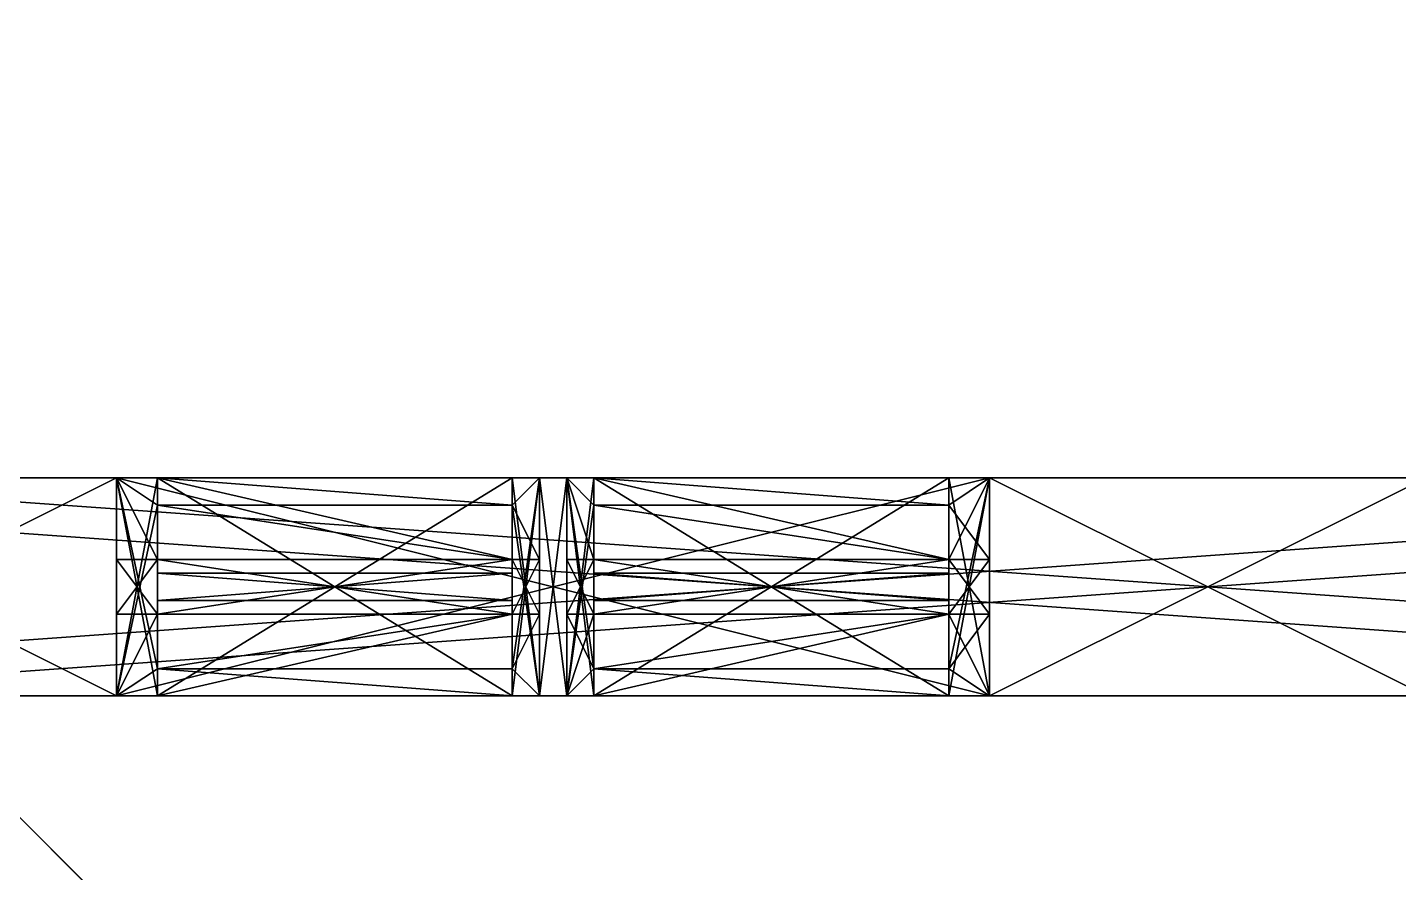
# Model space of a CAD drawing. Extents: x -3136 to 3456, y -896 to 5632.
# Drawn here: x -198.5 to -98, y 2019 to 2081 of the extents above; entities that cross this region are included whole.
import ezdxf

# ---------------------------------------------------------------- set-up
doc = ezdxf.new("R2010")
doc.units = 0

msp = doc.modelspace()

# ---------------------------------------------------------------- meshes
at = {"layer": 'OBJECT053', "color": 50}
mesh = msp.add_polyface(dxfattribs=at)
corners = [(-768, 2048, 144), (0, 2048, 144), (0, 0, 144), (-768, 0, 144), (-768, 0, 128), (0, 0, 128), (0, 2048, 128), (-768, 2048, 128)]
mesh.append_faces([[corners[k] for k in face] for face in [(1, 3, 0), (5, 7, 4), (5, 1, 6), (6, 0, 7), (4, 2, 5), (7, 3, 4)]], dxfattribs={"vtx0": -1})
mesh.append_faces([[corners[k] for k in face] for face in [(1, 2, 3), (5, 6, 7), (5, 2, 1), (6, 1, 0), (4, 3, 2), (7, 0, 3)]], dxfattribs={"vtx2": -1})
at = {"layer": 'OBJECT067', "color": 50}
mesh = msp.add_polyface(dxfattribs=at)
corners = [(-2944, -896, 2176), (-2944, 5504, 2176), (3456, 5504, 2176), (3456, -896, 2176), (-2944, 5504, 2048), (-2944, -896, 2048), (3456, -896, 2048), (3456, 5504, 2048)]
mesh.append_faces([[corners[k] for k in face] for face in [(1, 3, 0), (5, 7, 4), (4, 0, 5), (6, 2, 7), (7, 1, 4), (5, 3, 6)]], dxfattribs={"vtx0": -1})
mesh.append_faces([[corners[k] for k in face] for face in [(1, 2, 3), (5, 6, 7), (4, 1, 0), (6, 3, 2), (7, 2, 1), (5, 0, 3)]], dxfattribs={"vtx2": -1})
at = {"layer": 'OBJECT1000', "color": 50}
mesh = msp.add_polyface(dxfattribs=at)
corners = [(-157, 2041, 179), (-131, 2041, 179), (-131, 2041, 254), (-157, 2041, 254), (-131, 2039, 179), (-157, 2039, 179), (-157, 2039, 254), (-131, 2039, 254)]
mesh.append_faces([[corners[k] for k in face] for face in [(1, 3, 0), (5, 7, 4), (0, 4, 1), (6, 2, 7), (5, 3, 6), (1, 7, 2)]], dxfattribs={"vtx0": -1})
mesh.append_faces([[corners[k] for k in face] for face in [(1, 2, 3), (5, 6, 7), (0, 5, 4), (6, 3, 2), (5, 0, 3), (1, 4, 7)]], dxfattribs={"vtx2": -1})
at = {"layer": 'OBJECT263', "color": 50}
mesh = msp.add_polyface(dxfattribs=at)
corners = [(-768, 1792, 288), (-768, 2048, 288), (0, 2048, 288), (0, 1792, 288), (0, 2048, 272), (-768, 2048, 272), (-768, 1792, 272), (0, 1792, 272)]
mesh.append_faces([[corners[k] for k in face] for face in [(1, 3, 0), (5, 7, 4), (4, 1, 5), (7, 2, 4), (5, 0, 6), (6, 3, 7)]], dxfattribs={"vtx0": -1})
mesh.append_faces([[corners[k] for k in face] for face in [(1, 2, 3), (5, 6, 7), (4, 2, 1), (7, 3, 2), (5, 1, 0), (6, 0, 3)]], dxfattribs={"vtx2": -1})
at = {"layer": 'OBJECT265', "color": 50}
mesh = msp.add_polyface(dxfattribs=at)
corners = [(0, 2048, 288), (-32, 2048, 288), (-32, 2032, 288), (0, 2032, 288), (-224, 2032, 416), (-256, 2032, 416), (-256, 2048, 416), (-224, 2048, 416)]
mesh.append_faces([[corners[k] for k in face] for face in [(1, 3, 0), (5, 7, 4), (0, 6, 1), (2, 4, 3), (7, 3, 4), (5, 1, 6)]], dxfattribs={"vtx0": -1})
mesh.append_faces([[corners[k] for k in face] for face in [(1, 2, 3), (5, 6, 7), (0, 7, 6), (2, 5, 4), (7, 0, 3), (5, 2, 1)]], dxfattribs={"vtx2": -1})
at = {"layer": 'OBJECT283', "color": 50}
mesh = msp.add_polyface(dxfattribs=at)
corners = [(0, 2032, 128), (-32, 2032, 128), (-32, 2048, 128), (0, 2048, 128), (-224, 2048), (-256, 2048), (-256, 2032), (-224, 2032)]
mesh.append_faces([[corners[k] for k in face] for face in [(1, 3, 0), (5, 7, 4), (6, 0, 7), (4, 2, 5), (7, 3, 4), (5, 1, 6)]], dxfattribs={"vtx0": -1})
mesh.append_faces([[corners[k] for k in face] for face in [(1, 2, 3), (5, 6, 7), (6, 1, 0), (4, 3, 2), (7, 0, 3), (5, 2, 1)]], dxfattribs={"vtx2": -1})
at = {"layer": 'OBJECT293', "color": 50}
mesh = msp.add_polyface(dxfattribs=at)
corners = [(-2048, 0, 432), (-2048, 1824, 432), (-1824, 2048, 432), (-224, 2048, 432), (0, 1824, 432), (0, 0, 432), (-2048, 1824, 416), (-2048, 0, 416), (0, 0, 416), (0, 1824, 416), (-224, 2048, 416), (-1824, 2048, 416)]
mesh.append_faces([[corners[k] for k in face] for face in [(1, 5, 0), (7, 11, 6), (6, 0, 7), (8, 4, 9), (10, 2, 11), (7, 5, 8), (9, 3, 10), (11, 1, 6)]], dxfattribs={"vtx0": -1})
mesh.append_faces([[corners[k] for k in face] for face in [(1, 3, 4), (1, 4, 5), (7, 9, 10), (7, 10, 11)]], dxfattribs={"vtx0": -1, "vtx2": -1})
mesh.append_faces([[corners[k] for k in face] for face in [(1, 2, 3), (7, 8, 9), (6, 1, 0), (8, 5, 4), (10, 3, 2), (7, 0, 5), (9, 4, 3), (11, 2, 1)]], dxfattribs={"vtx2": -1})
at = {"layer": 'OBJECT295', "color": 50}
mesh = msp.add_polyface(dxfattribs=at)
corners = [(0, 2048), (-2048, 2048), (-2048, 5376), (0, 5376), (0, 5376, -128), (-2048, 5376, -128), (-2048, 2048, -128), (0, 2048, -128)]
mesh.append_faces([[corners[k] for k in face] for face in [(1, 3, 0), (5, 7, 4), (4, 2, 5), (5, 1, 6), (6, 0, 7), (7, 3, 4)]], dxfattribs={"vtx0": -1})
mesh.append_faces([[corners[k] for k in face] for face in [(1, 2, 3), (5, 6, 7), (4, 3, 2), (5, 2, 1), (6, 1, 0), (7, 0, 3)]], dxfattribs={"vtx2": -1})
at = {"layer": 'OBJECT299', "color": 50}
mesh = msp.add_polyface(dxfattribs=at)
corners = [(-256, 2048), (0, 2048), (0, 1792), (-256, 1792), (0, 2048, -128), (-256, 2048, -128), (-256, 1792, -128), (0, 1792, -128)]
mesh.append_faces([[corners[k] for k in face] for face in [(1, 3, 0), (5, 7, 4), (4, 0, 5), (7, 1, 4), (6, 2, 7), (5, 3, 6)]], dxfattribs={"vtx0": -1})
mesh.append_faces([[corners[k] for k in face] for face in [(1, 2, 3), (5, 6, 7), (4, 1, 0), (7, 2, 1), (6, 3, 2), (5, 0, 3)]], dxfattribs={"vtx2": -1})
at = {"layer": 'OBJECT326', "color": 50}
mesh = msp.add_polyface(dxfattribs=at)
corners = [(-192, 2032, 272), (-192, 2032, 256), (-224, 2032, 256), (-224, 2032, 272), (-224, 2048, 272), (-224, 2048, 256), (-192, 2048, 256), (-192, 2048, 272)]
mesh.append_faces([[corners[k] for k in face] for face in [(1, 3, 0), (5, 7, 4), (6, 0, 7), (2, 4, 3), (3, 7, 0), (5, 1, 6)]], dxfattribs={"vtx0": -1})
mesh.append_faces([[corners[k] for k in face] for face in [(1, 2, 3), (5, 6, 7), (6, 1, 0), (2, 5, 4), (3, 4, 7), (5, 2, 1)]], dxfattribs={"vtx2": -1})
at = {"layer": 'OBJECT327', "color": 50}
mesh = msp.add_polyface(dxfattribs=at)
corners = [(-96, 2032, 272), (-96, 2032, 256), (-128, 2032, 256), (-128, 2032, 272), (-128, 2048, 272), (-128, 2048, 256), (-96, 2048, 256), (-96, 2048, 272)]
mesh.append_faces([[corners[k] for k in face] for face in [(1, 3, 0), (5, 7, 4), (6, 0, 7), (2, 4, 3), (3, 7, 0), (5, 1, 6)]], dxfattribs={"vtx0": -1})
mesh.append_faces([[corners[k] for k in face] for face in [(1, 2, 3), (5, 6, 7), (6, 1, 0), (2, 5, 4), (3, 4, 7), (5, 2, 1)]], dxfattribs={"vtx2": -1})
at = {"layer": 'OBJECT382', "color": 50}
mesh = msp.add_polyface(dxfattribs=at)
corners = [(-96, 2032, 171), (-96, 2032, 144), (-128, 2032, 144), (-128, 2032, 171), (-128, 2048, 171), (-128, 2048, 144), (-96, 2048, 144), (-96, 2048, 171)]
mesh.append_faces([[corners[k] for k in face] for face in [(1, 3, 0), (5, 7, 4), (6, 0, 7), (2, 4, 3), (5, 1, 6), (3, 7, 0)]], dxfattribs={"vtx0": -1})
mesh.append_faces([[corners[k] for k in face] for face in [(1, 2, 3), (5, 6, 7), (6, 1, 0), (2, 5, 4), (5, 2, 1), (3, 4, 7)]], dxfattribs={"vtx2": -1})
at = {"layer": 'OBJECT383', "color": 50}
mesh = msp.add_polyface(dxfattribs=at)
corners = [(-96, 2032, 256), (-96, 2032, 171), (-128, 2032, 171), (-128, 2032, 256), (-128, 2048, 256), (-128, 2048, 171), (-96, 2048, 171), (-96, 2048, 256)]
mesh.append_faces([[corners[k] for k in face] for face in [(1, 3, 0), (5, 7, 4), (6, 0, 7), (2, 4, 3), (3, 7, 0), (5, 1, 6)]], dxfattribs={"vtx0": -1})
mesh.append_faces([[corners[k] for k in face] for face in [(1, 2, 3), (5, 6, 7), (6, 1, 0), (2, 5, 4), (3, 4, 7), (5, 2, 1)]], dxfattribs={"vtx2": -1})
at = {"layer": 'OBJECT384', "color": 50}
mesh = msp.add_polyface(dxfattribs=at)
corners = [(-192, 2032, 171), (-192, 2032, 144), (-224, 2032, 144), (-224, 2032, 171), (-224, 2048, 171), (-224, 2048, 144), (-192, 2048, 144), (-192, 2048, 171)]
mesh.append_faces([[corners[k] for k in face] for face in [(1, 3, 0), (5, 7, 4), (6, 0, 7), (2, 4, 3), (5, 1, 6), (3, 7, 0)]], dxfattribs={"vtx0": -1})
mesh.append_faces([[corners[k] for k in face] for face in [(1, 2, 3), (5, 6, 7), (6, 1, 0), (2, 5, 4), (5, 2, 1), (3, 4, 7)]], dxfattribs={"vtx2": -1})
at = {"layer": 'OBJECT385', "color": 50}
mesh = msp.add_polyface(dxfattribs=at)
corners = [(-192, 2032, 256), (-192, 2032, 171), (-224, 2032, 171), (-224, 2032, 256), (-224, 2048, 256), (-224, 2048, 171), (-192, 2048, 171), (-192, 2048, 256)]
mesh.append_faces([[corners[k] for k in face] for face in [(1, 3, 0), (5, 7, 4), (6, 0, 7), (2, 4, 3), (3, 7, 0), (5, 1, 6)]], dxfattribs={"vtx0": -1})
mesh.append_faces([[corners[k] for k in face] for face in [(1, 2, 3), (5, 6, 7), (6, 1, 0), (2, 5, 4), (3, 4, 7), (5, 2, 1)]], dxfattribs={"vtx2": -1})
at = {"layer": 'OBJECT947', "color": 50}
mesh = msp.add_polyface(dxfattribs=at)
corners = [(-192, 2048, 272), (-128, 2048, 272), (-128, 2032, 272), (-192, 2032, 272), (-192, 2032, 256), (-128, 2032, 256), (-128, 2048, 256), (-192, 2048, 256)]
mesh.append_faces([[corners[k] for k in face] for face in [(1, 3, 0), (5, 7, 4), (5, 1, 6), (6, 0, 7), (4, 2, 5), (7, 3, 4)]], dxfattribs={"vtx0": -1})
mesh.append_faces([[corners[k] for k in face] for face in [(1, 2, 3), (5, 6, 7), (5, 2, 1), (6, 1, 0), (4, 3, 2), (7, 0, 3)]], dxfattribs={"vtx2": -1})
at = {"layer": 'OBJECT948', "color": 50}
mesh = msp.add_polyface(dxfattribs=at)
corners = [(-128, 2048, 256), (-128, 2048, 254), (-128, 2032, 254), (-128, 2032, 256), (-131, 2046, 254), (-131, 2034, 254)]
mesh.append_faces([[corners[k] for k in face] for face in [(1, 0, 4), (2, 5, 3)]])
mesh.append_faces([[corners[k] for k in face] for face in [(1, 3, 0), (1, 5, 2), (0, 5, 4)]], dxfattribs={"vtx0": -1})
mesh.append_faces([[corners[k] for k in face] for face in [(1, 2, 3), (1, 4, 5), (0, 3, 5)]], dxfattribs={"vtx2": -1})
at = {"layer": 'OBJECT949', "color": 50}
mesh = msp.add_polyface(dxfattribs=at)
corners = [(-128, 2032, 256), (-131, 2032, 256), (-131, 2048, 256), (-128, 2048, 256), (-131, 2046, 254), (-131, 2034, 254)]
mesh.append_faces([[corners[k] for k in face] for face in [(2, 4, 3), (1, 0, 5)]])
mesh.append_faces([[corners[k] for k in face] for face in [(1, 3, 0), (2, 5, 4), (3, 5, 0)]], dxfattribs={"vtx0": -1})
mesh.append_faces([[corners[k] for k in face] for face in [(1, 2, 3), (2, 1, 5), (3, 4, 5)]], dxfattribs={"vtx2": -1})
at = {"layer": 'OBJECT950', "color": 50}
mesh = msp.add_polyface(dxfattribs=at)
corners = [(-161, 2048, 179), (-159, 2048, 179), (-159, 2048, 254), (-161, 2048, 254), (-159, 2032, 179), (-161, 2032, 179), (-161, 2032, 254), (-159, 2032, 254)]
mesh.append_faces([[corners[k] for k in face] for face in [(1, 3, 0), (5, 7, 4), (0, 4, 1), (6, 2, 7), (5, 3, 6), (1, 7, 2)]], dxfattribs={"vtx0": -1})
mesh.append_faces([[corners[k] for k in face] for face in [(1, 2, 3), (5, 6, 7), (0, 5, 4), (6, 3, 2), (5, 0, 3), (1, 4, 7)]], dxfattribs={"vtx2": -1})
at = {"layer": 'OBJECT951', "color": 50}
mesh = msp.add_polyface(dxfattribs=at)
corners = [(-157, 2032, 256), (-159, 2032, 256), (-159, 2048, 256), (-157, 2048, 256), (-157, 2046, 254), (-157, 2034, 254)]
mesh.append_faces([[corners[k] for k in face] for face in [(3, 2, 4), (0, 5, 1)]])
mesh.append_faces([[corners[k] for k in face] for face in [(1, 3, 0), (3, 5, 0), (2, 5, 4)]], dxfattribs={"vtx0": -1})
mesh.append_faces([[corners[k] for k in face] for face in [(1, 2, 3), (3, 4, 5), (2, 1, 5)]], dxfattribs={"vtx2": -1})
at = {"layer": 'OBJECT952', "color": 50}
mesh = msp.add_polyface(dxfattribs=at)
corners = [(-159, 2048, 256), (-159, 2048, 254), (-157, 2046, 254), (-157, 2034, 254), (-159, 2032, 254), (-159, 2032, 256)]
mesh.append_faces([[corners[k] for k in face] for face in [(1, 2, 0), (4, 5, 3)]])
mesh.append_faces([[corners[k] for k in face] for face in [(1, 3, 2), (4, 0, 5), (2, 5, 0)]], dxfattribs={"vtx0": -1})
mesh.append_faces([[corners[k] for k in face] for face in [(1, 4, 3), (4, 1, 0), (2, 3, 5)]], dxfattribs={"vtx2": -1})
at = {"layer": 'OBJECT953', "color": 50}
mesh = msp.add_polyface(dxfattribs=at)
corners = [(-159, 2032, 256), (-161, 2032, 256), (-161, 2048, 256), (-159, 2048, 256), (-161, 2048, 254), (-159, 2048, 254), (-159, 2032, 254), (-161, 2032, 254)]
mesh.append_faces([[corners[k] for k in face] for face in [(1, 3, 0), (5, 2, 4), (7, 0, 6), (4, 6, 5), (0, 5, 6), (2, 7, 4)]], dxfattribs={"vtx0": -1})
mesh.append_faces([[corners[k] for k in face] for face in [(1, 2, 3), (5, 3, 2), (7, 1, 0), (4, 7, 6), (0, 3, 5), (2, 1, 7)]], dxfattribs={"vtx2": -1})
at = {"layer": 'OBJECT954', "color": 50}
mesh = msp.add_polyface(dxfattribs=at)
corners = [(-163, 2046, 254), (-161, 2048, 254), (-161, 2048, 256), (-161, 2032, 256), (-161, 2032, 254), (-163, 2034, 254)]
mesh.append_faces([[corners[k] for k in face] for face in [(1, 2, 0), (4, 5, 3)]])
mesh.append_faces([[corners[k] for k in face] for face in [(0, 4, 1), (1, 3, 2), (5, 2, 3)]], dxfattribs={"vtx0": -1})
mesh.append_faces([[corners[k] for k in face] for face in [(0, 5, 4), (1, 4, 3), (5, 0, 2)]], dxfattribs={"vtx2": -1})
at = {"layer": 'OBJECT955', "color": 50}
mesh = msp.add_polyface(dxfattribs=at)
corners = [(-161, 2032, 256), (-163, 2032, 256), (-163, 2048, 256), (-161, 2048, 256), (-163, 2046, 254), (-163, 2034, 254)]
mesh.append_faces([[corners[k] for k in face] for face in [(2, 4, 3), (1, 0, 5)]])
mesh.append_faces([[corners[k] for k in face] for face in [(1, 3, 0), (2, 5, 4), (3, 5, 0)]], dxfattribs={"vtx0": -1})
mesh.append_faces([[corners[k] for k in face] for face in [(1, 2, 3), (2, 1, 5), (3, 4, 5)]], dxfattribs={"vtx2": -1})
at = {"layer": 'OBJECT956', "color": 50}
mesh = msp.add_polyface(dxfattribs=at)
corners = [(-157, 2048, 171), (-157, 2048, 169), (-131, 2048, 169), (-131, 2048, 171), (-131, 2032, 171), (-131, 2032, 169), (-157, 2032, 169), (-157, 2032, 171)]
mesh.append_faces([[corners[k] for k in face] for face in [(1, 3, 0), (5, 7, 4), (2, 4, 3), (6, 0, 7), (1, 5, 2), (7, 3, 4)]], dxfattribs={"vtx0": -1})
mesh.append_faces([[corners[k] for k in face] for face in [(1, 2, 3), (5, 6, 7), (2, 5, 4), (6, 1, 0), (1, 6, 5), (7, 0, 3)]], dxfattribs={"vtx2": -1})
at = {"layer": 'OBJECT957', "color": 50}
mesh = msp.add_polyface(dxfattribs=at)
corners = [(-131, 2048, 144), (-157, 2048, 144), (-157, 2032, 144), (-131, 2032, 144), (-157, 2048, 169), (-131, 2048, 169), (-131, 2032, 169), (-157, 2032, 169)]
mesh.append_faces([[corners[k] for k in face] for face in [(1, 3, 0), (1, 5, 4), (3, 7, 6), (0, 6, 5), (2, 4, 7), (7, 5, 6)]], dxfattribs={"vtx0": -1})
mesh.append_faces([[corners[k] for k in face] for face in [(1, 2, 3), (1, 0, 5), (3, 2, 7), (0, 3, 6), (2, 1, 4), (7, 4, 5)]], dxfattribs={"vtx2": -1})
at = {"layer": 'OBJECT958', "color": 50}
mesh = msp.add_polyface(dxfattribs=at)
corners = [(-131, 2032, 144), (-128, 2032, 144), (-128, 2048, 144), (-131, 2048, 144), (-128, 2048, 171), (-128, 2032, 171), (-131, 2048, 171), (-131, 2032, 171)]
mesh.append_faces([[corners[k] for k in face] for face in [(1, 3, 0), (2, 5, 4), (3, 4, 6), (1, 7, 5), (0, 6, 7), (4, 7, 6)]], dxfattribs={"vtx0": -1})
mesh.append_faces([[corners[k] for k in face] for face in [(1, 2, 3), (2, 1, 5), (3, 2, 4), (1, 0, 7), (0, 3, 6), (4, 5, 7)]], dxfattribs={"vtx2": -1})
at = {"layer": 'OBJECT959', "color": 50}
mesh = msp.add_polyface(dxfattribs=at)
corners = [(-157, 2048, 144), (-159, 2048, 144), (-159, 2032, 144), (-157, 2032, 144), (-157, 2048, 171), (-159, 2048, 171), (-157, 2032, 171), (-159, 2032, 171)]
mesh.append_faces([[corners[k] for k in face] for face in [(1, 3, 0), (0, 5, 1), (3, 7, 6), (0, 6, 4), (7, 4, 6), (2, 5, 7)]], dxfattribs={"vtx0": -1})
mesh.append_faces([[corners[k] for k in face] for face in [(1, 2, 3), (0, 4, 5), (3, 2, 7), (0, 3, 6), (7, 5, 4), (2, 1, 5)]], dxfattribs={"vtx2": -1})
at = {"layer": 'OBJECT960', "color": 50}
mesh = msp.add_polyface(dxfattribs=at)
corners = [(-159, 2048, 144), (-161, 2048, 144), (-161, 2032, 144), (-159, 2032, 144), (-159, 2048, 171), (-161, 2048, 171), (-161, 2032, 171), (-159, 2032, 171)]
mesh.append_faces([[corners[k] for k in face] for face in [(1, 3, 0), (0, 5, 1), (2, 7, 3), (6, 4, 7), (0, 7, 4), (2, 5, 6)]], dxfattribs={"vtx0": -1})
mesh.append_faces([[corners[k] for k in face] for face in [(1, 2, 3), (0, 4, 5), (2, 6, 7), (6, 5, 4), (0, 3, 7), (2, 1, 5)]], dxfattribs={"vtx2": -1})
at = {"layer": 'OBJECT961', "color": 50}
mesh = msp.add_polyface(dxfattribs=at)
corners = [(-161, 2048, 144), (-163, 2048, 144), (-163, 2032, 144), (-161, 2032, 144), (-163, 2048, 171), (-161, 2048, 171), (-163, 2032, 171), (-161, 2032, 171)]
mesh.append_faces([[corners[k] for k in face] for face in [(1, 3, 0), (1, 5, 4), (2, 7, 3), (2, 4, 6), (6, 5, 7), (0, 7, 5)]], dxfattribs={"vtx0": -1})
mesh.append_faces([[corners[k] for k in face] for face in [(1, 2, 3), (1, 0, 5), (2, 6, 7), (2, 1, 4), (6, 4, 5), (0, 3, 7)]], dxfattribs={"vtx2": -1})
at = {"layer": 'OBJECT962', "color": 50}
mesh = msp.add_polyface(dxfattribs=at)
corners = [(-161, 2048, 171), (-159, 2048, 171), (-159, 2048, 179), (-161, 2048, 179), (-159, 2032, 171), (-161, 2032, 171), (-161, 2032, 179), (-159, 2032, 179)]
mesh.append_faces([[corners[k] for k in face] for face in [(1, 3, 0), (5, 7, 4), (6, 2, 7), (0, 4, 1), (1, 7, 2), (5, 3, 6)]], dxfattribs={"vtx0": -1})
mesh.append_faces([[corners[k] for k in face] for face in [(1, 2, 3), (5, 6, 7), (6, 3, 2), (0, 5, 4), (1, 4, 7), (5, 0, 3)]], dxfattribs={"vtx2": -1})
at = {"layer": 'OBJECT963', "color": 50}
mesh = msp.add_polyface(dxfattribs=at)
corners = [(-128, 2048, 179), (-128, 2048, 171), (-128, 2032, 171), (-128, 2032, 179), (-131, 2046, 179), (-131, 2034, 179)]
mesh.append_faces([[corners[k] for k in face] for face in [(0, 4, 1), (2, 5, 3)]])
mesh.append_faces([[corners[k] for k in face] for face in [(1, 3, 0), (0, 5, 4), (1, 5, 2)]], dxfattribs={"vtx0": -1})
mesh.append_faces([[corners[k] for k in face] for face in [(1, 2, 3), (0, 3, 5), (1, 4, 5)]], dxfattribs={"vtx2": -1})
at = {"layer": 'OBJECT964', "color": 50}
mesh = msp.add_polyface(dxfattribs=at)
corners = [(-131, 2046, 179), (-131, 2048, 171), (-128, 2048, 171), (-128, 2032, 171), (-131, 2032, 171), (-131, 2034, 179)]
mesh.append_faces([[corners[k] for k in face] for face in [(1, 2, 0), (4, 5, 3)]])
mesh.append_faces([[corners[k] for k in face] for face in [(0, 4, 1), (1, 3, 2), (2, 5, 0)]], dxfattribs={"vtx0": -1})
mesh.append_faces([[corners[k] for k in face] for face in [(0, 5, 4), (1, 4, 3), (2, 3, 5)]], dxfattribs={"vtx2": -1})
at = {"layer": 'OBJECT965', "color": 50}
mesh = msp.add_polyface(dxfattribs=at)
corners = [(-159, 2048, 171), (-157, 2048, 171), (-157, 2046, 179), (-157, 2034, 179), (-157, 2032, 171), (-159, 2032, 171)]
mesh.append_faces([[corners[k] for k in face] for face in [(1, 2, 0), (4, 5, 3)]])
mesh.append_faces([[corners[k] for k in face] for face in [(1, 3, 2), (0, 4, 1), (2, 5, 0)]], dxfattribs={"vtx0": -1})
mesh.append_faces([[corners[k] for k in face] for face in [(1, 4, 3), (0, 5, 4), (2, 3, 5)]], dxfattribs={"vtx2": -1})
at = {"layer": 'OBJECT966', "color": 50}
mesh = msp.add_polyface(dxfattribs=at)
corners = [(-157, 2046, 179), (-159, 2048, 179), (-159, 2048, 171), (-159, 2032, 171.02), (-159, 2032, 179), (-157, 2034, 179)]
mesh.append_faces([[corners[k] for k in face] for face in [(1, 2, 0), (4, 5, 3)]])
mesh.append_faces([[corners[k] for k in face] for face in [(0, 4, 1), (3, 1, 4), (2, 5, 0)]], dxfattribs={"vtx0": -1})
mesh.append_faces([[corners[k] for k in face] for face in [(0, 5, 4), (3, 2, 1), (2, 3, 5)]], dxfattribs={"vtx2": -1})
at = {"layer": 'OBJECT967', "color": 50}
mesh = msp.add_polyface(dxfattribs=at)
corners = [(-163, 2048, 144), (-189, 2048, 144), (-189, 2032, 144), (-163, 2032, 144), (-189, 2048, 171), (-163, 2048, 171), (-163, 2032, 171), (-189, 2032, 171)]
mesh.append_faces([[corners[k] for k in face] for face in [(1, 3, 0), (1, 5, 4), (3, 7, 6), (2, 4, 7), (0, 6, 5), (7, 5, 6)]], dxfattribs={"vtx0": -1})
mesh.append_faces([[corners[k] for k in face] for face in [(1, 2, 3), (1, 0, 5), (3, 2, 7), (2, 1, 4), (0, 3, 6), (7, 4, 5)]], dxfattribs={"vtx2": -1})
at = {"layer": 'OBJECT968', "color": 50}
mesh = msp.add_polyface(dxfattribs=at)
corners = [(-161, 2048, 171), (-161, 2048, 179), (-163, 2046, 179), (-163, 2034, 179), (-161, 2032, 179), (-161, 2032, 171)]
mesh.append_faces([[corners[k] for k in face] for face in [(1, 2, 0), (4, 5, 3)]])
mesh.append_faces([[corners[k] for k in face] for face in [(3, 1, 4), (0, 4, 1), (2, 5, 0)]], dxfattribs={"vtx0": -1})
mesh.append_faces([[corners[k] for k in face] for face in [(3, 2, 1), (0, 5, 4), (2, 3, 5)]], dxfattribs={"vtx2": -1})
at = {"layer": 'OBJECT969', "color": 50}
mesh = msp.add_polyface(dxfattribs=at)
corners = [(-163, 2046, 179.02), (-163, 2048, 171), (-161, 2048, 171), (-161, 2032, 171), (-163, 2032, 171), (-163, 2034, 179)]
mesh.append_faces([[corners[k] for k in face] for face in [(1, 2, 0), (4, 5, 3)]])
mesh.append_faces([[corners[k] for k in face] for face in [(0, 4, 1), (1, 3, 2), (2, 5, 0)]], dxfattribs={"vtx0": -1})
mesh.append_faces([[corners[k] for k in face] for face in [(0, 5, 4), (1, 4, 3), (2, 3, 5)]], dxfattribs={"vtx2": -1})
at = {"layer": 'OBJECT970', "color": 50}
mesh = msp.add_polyface(dxfattribs=at)
corners = [(-189, 2048, 144), (-192, 2048, 144), (-192, 2032, 144), (-189, 2032, 144), (-192, 2032, 171), (-192, 2048, 171), (-189, 2048, 171), (-189, 2032, 171)]
mesh.append_faces([[corners[k] for k in face] for face in [(1, 3, 0), (2, 5, 4), (1, 6, 5), (3, 4, 7), (0, 7, 6), (4, 6, 7)]], dxfattribs={"vtx0": -1})
mesh.append_faces([[corners[k] for k in face] for face in [(1, 2, 3), (2, 1, 5), (1, 0, 6), (3, 2, 4), (0, 3, 7), (4, 5, 6)]], dxfattribs={"vtx2": -1})
at = {"layer": 'OBJECT971', "color": 50}
mesh = msp.add_polyface(dxfattribs=at)
corners = [(-192, 2032, 179), (-192, 2032, 171), (-192, 2048, 171), (-192, 2048, 179), (-189, 2046, 179), (-189, 2034, 179)]
mesh.append_faces([[corners[k] for k in face] for face in [(2, 4, 3), (0, 5, 1)]])
mesh.append_faces([[corners[k] for k in face] for face in [(1, 3, 0), (3, 5, 0), (2, 5, 4)]], dxfattribs={"vtx0": -1})
mesh.append_faces([[corners[k] for k in face] for face in [(1, 2, 3), (3, 4, 5), (2, 1, 5)]], dxfattribs={"vtx2": -1})
at = {"layer": 'OBJECT972', "color": 50}
mesh = msp.add_polyface(dxfattribs=at)
corners = [(-192, 2048, 171), (-189, 2048, 171), (-189, 2046, 178.99), (-189, 2034, 179), (-189, 2032, 171), (-192, 2032, 171)]
mesh.append_faces([[corners[k] for k in face] for face in [(1, 2, 0), (4, 5, 3)]])
mesh.append_faces([[corners[k] for k in face] for face in [(1, 3, 2), (0, 4, 1), (2, 5, 0)]], dxfattribs={"vtx0": -1})
mesh.append_faces([[corners[k] for k in face] for face in [(1, 4, 3), (0, 5, 4), (2, 3, 5)]], dxfattribs={"vtx2": -1})
at = {"layer": 'OBJECT973', "color": 50}
mesh = msp.add_polyface(dxfattribs=at)
corners = [(-189, 2032, 256), (-192, 2032, 256), (-192, 2048, 256), (-189, 2048, 256), (-189, 2046, 254), (-189, 2034, 254)]
mesh.append_faces([[corners[k] for k in face] for face in [(3, 2, 4), (0, 5, 1)]])
mesh.append_faces([[corners[k] for k in face] for face in [(1, 3, 0), (3, 5, 0), (2, 5, 4)]], dxfattribs={"vtx0": -1})
mesh.append_faces([[corners[k] for k in face] for face in [(1, 2, 3), (3, 4, 5), (2, 1, 5)]], dxfattribs={"vtx2": -1})
at = {"layer": 'OBJECT974', "color": 50}
mesh = msp.add_polyface(dxfattribs=at)
corners = [(-192, 2032, 256), (-192, 2032, 254), (-192, 2048, 254), (-192, 2048, 256), (-189, 2046, 254), (-189, 2034, 254)]
mesh.append_faces([[corners[k] for k in face] for face in [(2, 4, 3), (1, 0, 5)]])
mesh.append_faces([[corners[k] for k in face] for face in [(1, 3, 0), (2, 5, 4), (3, 5, 0)]], dxfattribs={"vtx0": -1})
mesh.append_faces([[corners[k] for k in face] for face in [(1, 2, 3), (2, 1, 5), (3, 4, 5)]], dxfattribs={"vtx2": -1})
at = {"layer": 'OBJECT975', "color": 50}
mesh = msp.add_polyface(dxfattribs=at)
corners = [(-128, 2038, 179), (-128, 2032, 179), (-128, 2032, 254), (-128, 2038, 254), (-131, 2034, 179), (-131, 2034, 254), (-131, 2038, 179), (-131, 2038, 254)]
mesh.append_faces([[corners[k] for k in face] for face in [(1, 3, 0), (1, 5, 2), (4, 0, 6), (2, 7, 3), (4, 7, 5), (0, 7, 6)]], dxfattribs={"vtx0": -1})
mesh.append_faces([[corners[k] for k in face] for face in [(1, 2, 3), (1, 4, 5), (4, 1, 0), (2, 5, 7), (4, 6, 7), (0, 3, 7)]], dxfattribs={"vtx2": -1})
at = {"layer": 'OBJECT976', "color": 50}
mesh = msp.add_polyface(dxfattribs=at)
corners = [(-128, 2042, 179), (-128, 2038, 179), (-128, 2038, 254), (-128, 2042, 254), (-131, 2042, 179), (-131, 2038, 179), (-131, 2038, 254), (-131, 2042, 254)]
mesh.append_faces([[corners[k] for k in face] for face in [(1, 3, 0), (5, 0, 4), (7, 2, 6), (4, 6, 5), (1, 6, 2), (0, 7, 4)]], dxfattribs={"vtx0": -1})
mesh.append_faces([[corners[k] for k in face] for face in [(1, 2, 3), (5, 1, 0), (7, 3, 2), (4, 7, 6), (1, 5, 6), (0, 3, 7)]], dxfattribs={"vtx2": -1})
at = {"layer": 'OBJECT977', "color": 50}
mesh = msp.add_polyface(dxfattribs=at)
corners = [(-128, 2048, 254), (-128, 2048, 179), (-128, 2042, 179), (-128, 2042, 254), (-131, 2046, 179), (-131, 2046, 254), (-131, 2042, 179), (-131, 2042, 254)]
mesh.append_faces([[corners[k] for k in face] for face in [(1, 3, 0), (1, 5, 4), (1, 6, 2), (5, 3, 7), (4, 7, 6), (2, 7, 3)]], dxfattribs={"vtx0": -1})
mesh.append_faces([[corners[k] for k in face] for face in [(1, 2, 3), (1, 0, 5), (1, 4, 6), (5, 0, 3), (4, 5, 7), (2, 6, 7)]], dxfattribs={"vtx2": -1})
at = {"layer": 'OBJECT978', "color": 50}
mesh = msp.add_polyface(dxfattribs=at)
corners = [(-157, 2034, 179), (-159, 2032, 179), (-159, 2032, 254), (-157, 2034, 254), (-159, 2038, 179), (-157, 2038, 179), (-157, 2038, 254), (-159, 2038, 254)]
mesh.append_faces([[corners[k] for k in face] for face in [(1, 3, 0), (1, 5, 4), (3, 7, 6), (0, 6, 5), (1, 7, 2), (5, 7, 4)]], dxfattribs={"vtx0": -1})
mesh.append_faces([[corners[k] for k in face] for face in [(1, 2, 3), (1, 0, 5), (3, 2, 7), (0, 3, 6), (1, 4, 7), (5, 6, 7)]], dxfattribs={"vtx2": -1})
at = {"layer": 'OBJECT979', "color": 50}
mesh = msp.add_polyface(dxfattribs=at)
corners = [(-159, 2042, 179), (-159, 2038, 179), (-157, 2038, 179), (-157, 2042, 179), (-159, 2038, 254), (-159, 2042, 254), (-157, 2042, 254), (-157, 2038, 254)]
mesh.append_faces([[corners[k] for k in face] for face in [(1, 3, 0), (5, 7, 4), (2, 6, 3), (0, 4, 1), (1, 7, 2), (3, 5, 0)]], dxfattribs={"vtx0": -1})
mesh.append_faces([[corners[k] for k in face] for face in [(1, 2, 3), (5, 6, 7), (2, 7, 6), (0, 5, 4), (1, 4, 7), (3, 6, 5)]], dxfattribs={"vtx2": -1})
at = {"layer": 'OBJECT980', "color": 50}
mesh = msp.add_polyface(dxfattribs=at)
corners = [(-159, 2048, 179), (-157, 2046, 179), (-157, 2046, 254), (-159, 2048, 254), (-159, 2042, 179), (-157, 2042, 179), (-159, 2042, 254), (-157, 2042, 254)]
mesh.append_faces([[corners[k] for k in face] for face in [(1, 3, 0), (0, 5, 1), (3, 7, 6), (1, 7, 2), (0, 6, 4), (4, 7, 5)]], dxfattribs={"vtx0": -1})
mesh.append_faces([[corners[k] for k in face] for face in [(1, 2, 3), (0, 4, 5), (3, 2, 7), (1, 5, 7), (0, 3, 6), (4, 6, 7)]], dxfattribs={"vtx2": -1})
at = {"layer": 'OBJECT981', "color": 50}
mesh = msp.add_polyface(dxfattribs=at)
corners = [(-157, 2032, 171), (-157, 2034, 179), (-131, 2034, 179), (-131, 2032, 171), (-157, 2038, 179), (-131, 2038, 179), (-131, 2038, 171), (-157, 2038, 171)]
mesh.append_faces([[corners[k] for k in face] for face in [(1, 3, 0), (1, 5, 2), (3, 5, 6), (0, 4, 1), (0, 6, 7), (5, 7, 6)]], dxfattribs={"vtx0": -1})
mesh.append_faces([[corners[k] for k in face] for face in [(1, 2, 3), (1, 4, 5), (3, 2, 5), (0, 7, 4), (0, 3, 6), (5, 4, 7)]], dxfattribs={"vtx2": -1})
at = {"layer": 'OBJECT982', "color": 50}
mesh = msp.add_polyface(dxfattribs=at)
corners = [(-157, 2038, 179), (-157, 2042, 179), (-131, 2042, 179), (-131, 2038, 179), (-131, 2042, 171), (-131, 2038, 171), (-157, 2038, 171), (-157, 2042, 171)]
mesh.append_faces([[corners[k] for k in face] for face in [(1, 3, 0), (5, 2, 4), (7, 0, 6), (6, 4, 7), (0, 5, 6), (2, 7, 4)]], dxfattribs={"vtx0": -1})
mesh.append_faces([[corners[k] for k in face] for face in [(1, 2, 3), (5, 3, 2), (7, 1, 0), (6, 5, 4), (0, 3, 5), (2, 1, 7)]], dxfattribs={"vtx2": -1})
at = {"layer": 'OBJECT983', "color": 50}
mesh = msp.add_polyface(dxfattribs=at)
corners = [(-131, 2048, 171), (-131, 2046, 179), (-157, 2046, 179), (-157, 2048, 171), (-157, 2042, 179), (-131, 2042, 179), (-131, 2042, 171), (-157, 2042, 171)]
mesh.append_faces([[corners[k] for k in face] for face in [(1, 3, 0), (2, 5, 4), (0, 5, 1), (3, 4, 7), (3, 6, 0), (4, 6, 7)]], dxfattribs={"vtx0": -1})
mesh.append_faces([[corners[k] for k in face] for face in [(1, 2, 3), (2, 1, 5), (0, 6, 5), (3, 2, 4), (3, 7, 6), (4, 5, 6)]], dxfattribs={"vtx2": -1})
at = {"layer": 'OBJECT984', "color": 50}
mesh = msp.add_polyface(dxfattribs=at)
corners = [(-131, 2032, 256), (-157, 2032, 256), (-157, 2038, 256), (-131, 2038, 256), (-131, 2034, 254), (-157, 2034, 254), (-157, 2038, 254), (-131, 2038, 254)]
mesh.append_faces([[corners[k] for k in face] for face in [(1, 3, 0), (5, 0, 4), (5, 7, 6), (4, 3, 7), (1, 6, 2), (7, 2, 6)]], dxfattribs={"vtx0": -1})
mesh.append_faces([[corners[k] for k in face] for face in [(1, 2, 3), (5, 1, 0), (5, 4, 7), (4, 0, 3), (1, 5, 6), (7, 3, 2)]], dxfattribs={"vtx2": -1})
at = {"layer": 'OBJECT985', "color": 50}
mesh = msp.add_polyface(dxfattribs=at)
corners = [(-157, 2038, 256), (-157, 2042, 256), (-131, 2042, 256), (-131, 2038, 256), (-157, 2042, 254), (-157, 2038, 254), (-131, 2038, 254), (-131, 2042, 254)]
mesh.append_faces([[corners[k] for k in face] for face in [(1, 3, 0), (5, 7, 4), (6, 2, 7), (4, 0, 5), (7, 1, 4), (5, 3, 6)]], dxfattribs={"vtx0": -1})
mesh.append_faces([[corners[k] for k in face] for face in [(1, 2, 3), (5, 6, 7), (6, 3, 2), (4, 1, 0), (7, 2, 1), (5, 0, 3)]], dxfattribs={"vtx2": -1})
at = {"layer": 'OBJECT986', "color": 50}
mesh = msp.add_polyface(dxfattribs=at)
corners = [(-157, 2042, 256), (-157, 2048, 256), (-131, 2048, 256), (-131, 2042, 256), (-157, 2046, 254), (-131, 2046, 254), (-157, 2042, 254), (-131, 2042, 254)]
mesh.append_faces([[corners[k] for k in face] for face in [(1, 3, 0), (5, 1, 4), (4, 7, 5), (2, 7, 3), (4, 0, 6), (6, 3, 7)]], dxfattribs={"vtx0": -1})
mesh.append_faces([[corners[k] for k in face] for face in [(1, 2, 3), (5, 2, 1), (4, 6, 7), (2, 5, 7), (4, 1, 0), (6, 0, 3)]], dxfattribs={"vtx2": -1})
at = {"layer": 'OBJECT987', "color": 50}
mesh = msp.add_polyface(dxfattribs=at)
corners = [(-163, 2048, 171), (-163, 2046, 179), (-189, 2046, 179), (-189, 2048, 171), (-189, 2042, 179), (-163, 2042, 179), (-189, 2042, 171), (-163, 2042, 171)]
mesh.append_faces([[corners[k] for k in face] for face in [(1, 3, 0), (2, 5, 4), (3, 4, 6), (0, 5, 1), (3, 7, 0), (4, 7, 6)]], dxfattribs={"vtx0": -1})
mesh.append_faces([[corners[k] for k in face] for face in [(1, 2, 3), (2, 1, 5), (3, 2, 4), (0, 7, 5), (3, 6, 7), (4, 5, 7)]], dxfattribs={"vtx2": -1})
at = {"layer": 'OBJECT988', "color": 50}
mesh = msp.add_polyface(dxfattribs=at)
corners = [(-189, 2038, 179), (-189, 2042, 179), (-163, 2042, 179), (-163, 2038, 179), (-189, 2038, 171), (-189, 2042, 171), (-163, 2042, 171), (-163, 2038, 171)]
mesh.append_faces([[corners[k] for k in face] for face in [(1, 3, 0), (5, 0, 4), (7, 2, 6), (4, 6, 5), (0, 7, 4), (2, 5, 6)]], dxfattribs={"vtx0": -1})
mesh.append_faces([[corners[k] for k in face] for face in [(1, 2, 3), (5, 1, 0), (7, 3, 2), (4, 7, 6), (0, 3, 7), (2, 1, 5)]], dxfattribs={"vtx2": -1})
at = {"layer": 'OBJECT989', "color": 50}
mesh = msp.add_polyface(dxfattribs=at)
corners = [(-189, 2032, 171), (-189, 2034, 179), (-163, 2034, 179), (-163, 2032, 171), (-189, 2038, 179), (-163, 2038, 179), (-189, 2038, 171), (-163, 2038, 171)]
mesh.append_faces([[corners[k] for k in face] for face in [(1, 3, 0), (1, 5, 2), (0, 4, 1), (3, 5, 7), (0, 7, 6), (5, 6, 7)]], dxfattribs={"vtx0": -1})
mesh.append_faces([[corners[k] for k in face] for face in [(1, 2, 3), (1, 4, 5), (0, 6, 4), (3, 2, 5), (0, 3, 7), (5, 4, 6)]], dxfattribs={"vtx2": -1})
at = {"layer": 'OBJECT990', "color": 50}
mesh = msp.add_polyface(dxfattribs=at)
corners = [(-189, 2042, 256), (-189, 2048, 256), (-163, 2048, 256), (-163, 2042, 256), (-189, 2046, 254), (-163, 2046, 254), (-189, 2042, 254), (-163, 2042, 254)]
mesh.append_faces([[corners[k] for k in face] for face in [(1, 3, 0), (5, 1, 4), (4, 7, 5), (4, 0, 6), (2, 7, 3), (6, 3, 7)]], dxfattribs={"vtx0": -1})
mesh.append_faces([[corners[k] for k in face] for face in [(1, 2, 3), (5, 2, 1), (4, 6, 7), (4, 1, 0), (2, 5, 7), (6, 0, 3)]], dxfattribs={"vtx2": -1})
at = {"layer": 'OBJECT991', "color": 50}
mesh = msp.add_polyface(dxfattribs=at)
corners = [(-189, 2038, 256), (-189, 2042, 256), (-163, 2042, 256), (-163, 2038, 256), (-189, 2042, 254), (-189, 2038, 254), (-163, 2038, 254), (-163, 2042, 254)]
mesh.append_faces([[corners[k] for k in face] for face in [(1, 3, 0), (5, 7, 4), (4, 0, 5), (6, 2, 7), (5, 3, 6), (7, 1, 4)]], dxfattribs={"vtx0": -1})
mesh.append_faces([[corners[k] for k in face] for face in [(1, 2, 3), (5, 6, 7), (4, 1, 0), (6, 3, 2), (5, 0, 3), (7, 2, 1)]], dxfattribs={"vtx2": -1})
at = {"layer": 'OBJECT992', "color": 50}
mesh = msp.add_polyface(dxfattribs=at)
corners = [(-163, 2032, 256), (-189, 2032, 256), (-189, 2038, 256), (-163, 2038, 256), (-163, 2034, 254), (-189, 2034, 254), (-189, 2038, 254), (-163, 2038, 254)]
mesh.append_faces([[corners[k] for k in face] for face in [(1, 3, 0), (5, 0, 4), (5, 7, 6), (1, 6, 2), (4, 3, 7), (7, 2, 6)]], dxfattribs={"vtx0": -1})
mesh.append_faces([[corners[k] for k in face] for face in [(1, 2, 3), (5, 1, 0), (5, 4, 7), (1, 5, 6), (4, 0, 3), (7, 3, 2)]], dxfattribs={"vtx2": -1})
at = {"layer": 'OBJECT993', "color": 50}
mesh = msp.add_polyface(dxfattribs=at)
corners = [(-161, 2032, 179), (-163, 2034, 179), (-163, 2034, 254), (-161, 2032, 254), (-163, 2038, 179), (-161, 2038, 179), (-163, 2038, 254), (-161, 2038, 254)]
mesh.append_faces([[corners[k] for k in face] for face in [(1, 3, 0), (1, 5, 4), (2, 7, 3), (1, 6, 2), (0, 7, 5), (5, 6, 4)]], dxfattribs={"vtx0": -1})
mesh.append_faces([[corners[k] for k in face] for face in [(1, 2, 3), (1, 0, 5), (2, 6, 7), (1, 4, 6), (0, 3, 7), (5, 7, 6)]], dxfattribs={"vtx2": -1})
at = {"layer": 'OBJECT994', "color": 50}
mesh = msp.add_polyface(dxfattribs=at)
corners = [(-163, 2042, 179), (-163, 2038, 179), (-161, 2038, 179), (-161, 2042, 179), (-163, 2038, 254), (-163, 2042, 254), (-161, 2042, 254), (-161, 2038, 254)]
mesh.append_faces([[corners[k] for k in face] for face in [(1, 3, 0), (5, 7, 4), (0, 4, 1), (2, 6, 3), (1, 7, 2), (3, 5, 0)]], dxfattribs={"vtx0": -1})
mesh.append_faces([[corners[k] for k in face] for face in [(1, 2, 3), (5, 6, 7), (0, 5, 4), (2, 7, 6), (1, 4, 7), (3, 6, 5)]], dxfattribs={"vtx2": -1})
at = {"layer": 'OBJECT995', "color": 50}
mesh = msp.add_polyface(dxfattribs=at)
corners = [(-163, 2046, 179), (-161, 2048, 179), (-161, 2048, 254), (-163, 2046, 254), (-163, 2042, 179), (-161, 2042, 179), (-163, 2042, 254), (-161, 2042, 254)]
mesh.append_faces([[corners[k] for k in face] for face in [(1, 3, 0), (0, 5, 1), (3, 7, 6), (0, 6, 4), (1, 7, 2), (4, 7, 5)]], dxfattribs={"vtx0": -1})
mesh.append_faces([[corners[k] for k in face] for face in [(1, 2, 3), (0, 4, 5), (3, 2, 7), (0, 3, 6), (1, 5, 7), (4, 6, 7)]], dxfattribs={"vtx2": -1})
at = {"layer": 'OBJECT996', "color": 50}
mesh = msp.add_polyface(dxfattribs=at)
corners = [(-192, 2032, 254), (-192, 2032, 179), (-192, 2038, 179), (-192, 2038, 254), (-189, 2034, 179), (-189, 2034, 254), (-189, 2038, 179), (-189, 2038, 254)]
mesh.append_faces([[corners[k] for k in face] for face in [(1, 3, 0), (1, 5, 4), (1, 6, 2), (0, 7, 5), (4, 7, 6), (2, 7, 3)]], dxfattribs={"vtx0": -1})
mesh.append_faces([[corners[k] for k in face] for face in [(1, 2, 3), (1, 0, 5), (1, 4, 6), (0, 3, 7), (4, 5, 7), (2, 6, 7)]], dxfattribs={"vtx2": -1})
at = {"layer": 'OBJECT997', "color": 50}
mesh = msp.add_polyface(dxfattribs=at)
corners = [(-192, 2038, 179), (-192, 2042, 179), (-192, 2042, 254), (-192, 2038, 254), (-189, 2038, 179), (-189, 2042, 179), (-189, 2042, 254), (-189, 2038, 254)]
mesh.append_faces([[corners[k] for k in face] for face in [(1, 3, 0), (0, 5, 1), (2, 7, 3), (4, 6, 5), (0, 7, 4), (1, 6, 2)]], dxfattribs={"vtx0": -1})
mesh.append_faces([[corners[k] for k in face] for face in [(1, 2, 3), (0, 4, 5), (2, 6, 7), (4, 7, 6), (0, 3, 7), (1, 5, 6)]], dxfattribs={"vtx2": -1})
at = {"layer": 'OBJECT998', "color": 50}
mesh = msp.add_polyface(dxfattribs=at)
corners = [(-192, 2042, 179), (-192, 2048, 179), (-192, 2048, 254), (-192, 2042, 254), (-189, 2046, 179), (-189, 2046, 254), (-189, 2042, 179), (-189, 2042, 254)]
mesh.append_faces([[corners[k] for k in face] for face in [(1, 3, 0), (1, 5, 2), (1, 6, 4), (2, 7, 3), (4, 7, 5), (0, 7, 6)]], dxfattribs={"vtx0": -1})
mesh.append_faces([[corners[k] for k in face] for face in [(1, 2, 3), (1, 4, 5), (1, 0, 6), (2, 5, 7), (4, 6, 7), (0, 3, 7)]], dxfattribs={"vtx2": -1})
at = {"layer": 'OBJECT999', "color": 50}
mesh = msp.add_polyface(dxfattribs=at)
corners = [(-189, 2041, 179), (-163, 2041, 179), (-163, 2041, 254), (-189, 2041, 254), (-163, 2039, 179), (-189, 2039, 179), (-189, 2039, 254), (-163, 2039, 254)]
mesh.append_faces([[corners[k] for k in face] for face in [(1, 3, 0), (5, 7, 4), (0, 4, 1), (6, 2, 7), (5, 3, 6), (1, 7, 2)]], dxfattribs={"vtx0": -1})
mesh.append_faces([[corners[k] for k in face] for face in [(1, 2, 3), (5, 6, 7), (0, 5, 4), (6, 3, 2), (5, 0, 3), (1, 4, 7)]], dxfattribs={"vtx2": -1})

doc.saveas('drawing.dxf')
